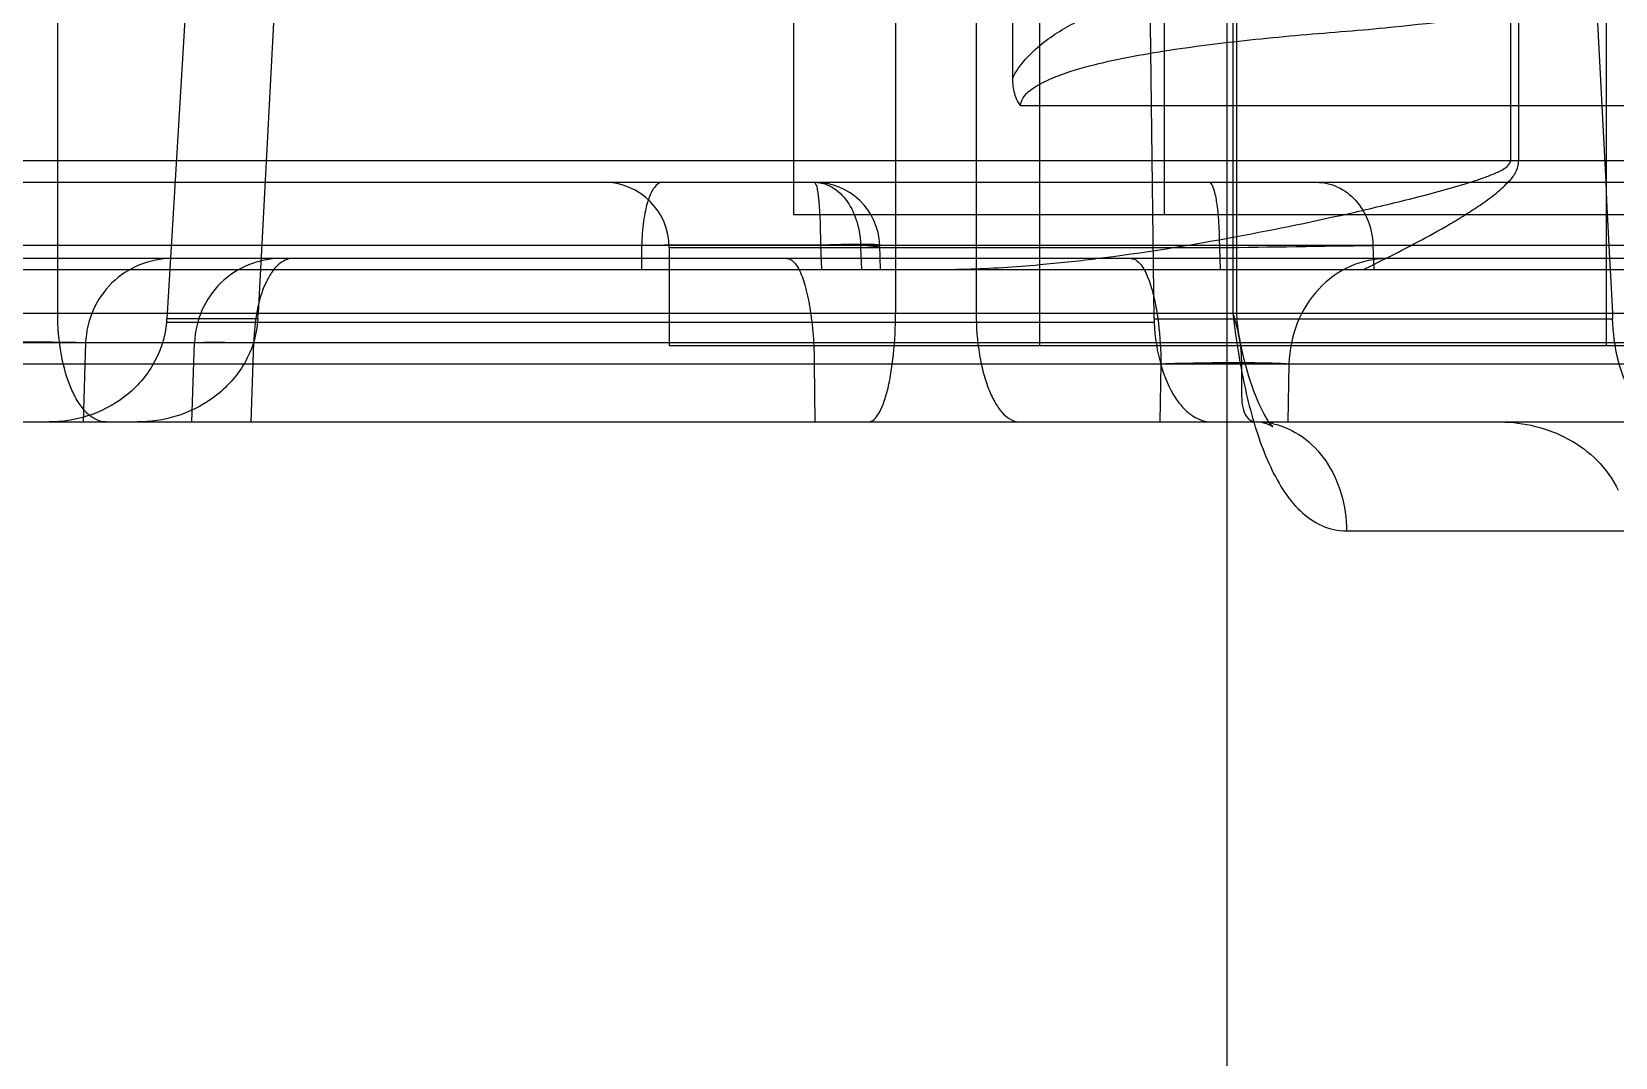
# Model space of a CAD drawing. Header units: millimetres. Extents: x 28656 to 29764, y -21384 to -20601.
# Drawn here: x 29195.63 to 29203.04, y -21154.81 to -21150.01 of the extents above; entities that cross this region are included whole.
import ezdxf

# ---------------------------------------------------------------- set-up
doc = ezdxf.new("R2010")
doc.units = ezdxf.units.MM
doc.header["$LTSCALE"] = 8
doc.layers.add('Cav-cor', color=30, linetype='Continuous')
doc.layers.add('dim', color=3, linetype='Continuous', lineweight=15)

# ---------------------------------------------------------------- blocks, each defined once
blk = doc.blocks.new('20160903.083224')
at = {"layer": 'Cav-cor', "color": 241}
for p, q in [((-23.2614, 14.1027), (-23.2614, 4.1067)), ((-23.8434, 3.4947), (-23.8434, 11.2467)), ((-21.1914, 3.4947), (-21.1914, 11.2467)), ((-23.9714, 10.2267), (-23.9714, 4.7465)), ((-27.6158, 8.7839), (-27.9279, 3.621)), ((-23.3093, 3.621), (-23.3723, 8.7839)), ((-24.9954, 7.324), (-24.9954, 4.1067)), ((-22.9667, -1.4523), (-22.9667, 6.1977)), ((-28.4388, 3.6477), (-28.4388, 5.6877)), ((-27.3935, 5.6877), (-27.5005, 3.6477)), ((-24.5187, 5.6877), (-24.5187, 3.6477)), ((-24.1415, 5.6877), (-24.1415, 3.6477)), ((-22.9405, 5.6877), (-22.9405, 3.6477)), ((-22.9231, 5.6877), (-22.9231, 3.6477)), ((-21.6024, 4.3617), (-21.6024, 5.6877)), ((-21.6398, 4.3617), (-21.6398, 5.1267)), ((-21.2403, 5.1267), (-21.1958, 4.2597)), ((-19.1586, 4.6167), (-23.9334, 4.6167)), ((-44.0975, 4.3617), (-18.8672, 4.3617)), ((-39.4195, 4.2597), (-20.0358, 4.2597)), ((-21.1958, 4.2597), (-21.1914, 4.1737)), ((-21.1914, 4.1737), (-21.1775, 3.9027)), ((-18.8756, 4.1067), (-24.9953, 4.1067)), ((-19.7999, 3.9644), (-39.5937, 3.9644)), ((-25.7055, 3.8517), (-25.7058, 3.9644)), ((-25.5774, 3.9537), (-25.5774, 3.4947)), ((-25.5774, 3.9537), (-23.0035, 3.9537)), ((-24.8693, 3.9653), (-24.8648, 3.8517)), ((-24.6818, 3.9537), (-24.6785, 3.8517)), ((-24.5885, 3.8517), (-24.5924, 3.9643)), ((-23.0035, 3.9537), (-23.0001, 3.8517)), ((-22.285, 3.9644), (-22.28, 3.8517)), ((-0.0595, 3.9027), (-47.8822, 3.9027)), ((-21.1775, 3.9027), (-21.1748, 3.8517)), ((-43.2798, 3.8517), (-18.9161, 3.8517)), ((-21.1748, 3.8517), (-21.1644, 3.6477)), ((-43.546, 3.6477), (0.8934, 3.6477)), ((-22.9405, 3.6477), (-22.9389, 3.6433)), ((-21.1644, 3.6477), (-21.1635, 3.621)), ((-23.3087, 3.6033), (-27.9292, 3.6033)), ((-27.502, 3.621), (-27.9279, 3.621)), ((-23.3093, 3.621), (-21.1635, 3.621)), ((-34.0756, 3.509), (0.042, 3.509)), ((-28.3078, 3.509), (-28.3189, 3.1377)), ((-27.8104, 3.1377), (-27.7985, 3.509)), ((-27.5327, 3.1377), (-27.5208, 3.509)), ((-19.4574, 3.4947), (-25.5773, 3.4947)), ((-22.9136, 3.5499), (-22.9135, 3.5495)), ((-37.0802, 3.4105), (-3.5866, 3.4105)), ((-24.8988, 3.4105), (-24.8964, 3.1377)), ((-23.2767, 3.4105), (-23.2817, 3.1377)), ((-22.6781, 3.4105), (-22.6831, 3.1377)), ((-42.2032, 3.1377), (6.3337, 3.1377)), ((-22.4084, 2.6277), (-21.0981, 2.6277))]:
    blk.add_line(p, q, dxfattribs=at)
for points in [[(-22.7548, 3.1165), (-22.754, 3.1159), (-22.7591, 3.1212), (-22.7737, 3.1404), (-22.7942, 3.1742), (-22.8175, 3.2217), (-22.8415, 3.2812), (-22.8649, 3.3511), (-22.887, 3.4305), (-22.9072, 3.5184), (-22.9136, 3.5498)], [(-22.8251, 3.1377), (-22.8062, 3.1362), (-22.78, 3.1295), (-22.7611, 3.1207), (-22.7548, 3.1165)]]:
    blk.add_lwpolyline(points, dxfattribs=at)
for centre, radius, start, end in [((-25.8834, 3.9537), 0.306, 0, 90), ((-24.8982, 3.9537), 0.306, 1.98156, 90.00005), ((-24.9287, -343.5934), 347.5586, 89.990219, 90.128115), ((-26.9096, 290.9202), 286.9931, 270.779837, 270.923292), ((-24.5343, 11.5467), 7.7036, 275.14465, 277.09522), ((-25.462, 10.3609), 7.2239, 295.70181, 296.61914), ((-32.3771, 3.9037), 4.8833, 356.68167, 356.99528), ((-19.0036, 4.0982), 3.9626, 186.52775, 187.98464), ((-23.578, 3.4197), 0.6771, 11.08241, 19.27939), ((-22.4131, 3.6477), 0.51, 180, 191.08006), ((-22.8258, 2.7949), 0.3428, 78.65084, 89.88379), ((-22.8274, 2.7858), 0.3521, 77.71711, 78.68879)]:
    blk.add_arc(centre, radius, start, end, dxfattribs=at)
for centre, major_axis, ratio, start_param, end_param in [((-28.4247, 3.6477), (0.0952, 0.5015), 0.974373, 4.808002, 4.842908), ((-22.8111, 3.6477), (0.2562, 0.4475), 0.954803, 2.123399, 2.158306)]:
    blk.add_ellipse(centre, major_axis=major_axis, ratio=ratio, start_param=start_param, end_param=end_param, dxfattribs=at)
for points, knots in [([(-23.9714, 4.7465), (-23.9397, 4.8093), (-23.842, 4.9138), (-23.6633, 5.0205), (-23.4687, 5.1022), (-23.3323, 5.1452), (-23.2619, 5.165)], [0, 0, 0, 0, 0.250589, 0.491124, 0.739557, 1, 1, 1, 1]), ([(-22.4344, 4.9646), (-22.3657, 4.9698), (-22.089, 4.9947), (-21.8134, 5.0296), (-21.6059, 5.0543)], [0, 0, 0, 0, 0.247892, 1, 1, 1, 1]), ([(-23.2617, 4.8742), (-23.1285, 4.8952), (-22.853, 4.9292), (-22.5766, 4.9536), (-22.4344, 4.9646)], [0, 0, 0, 0, 0.48604, 1, 1, 1, 1]), ([(-23.9333, 4.6167), (-23.9332, 4.6343), (-23.9175, 4.6667), (-23.8807, 4.6971), (-23.8426, 4.7208), (-23.7626, 4.7596), (-23.6323, 4.8011), (-23.4508, 4.8424), (-23.3258, 4.8642), (-23.2617, 4.8742)], [0, 0, 0, 0, 0.07073, 0.13236, 0.191825, 0.250733, 0.489666, 0.73917, 1, 1, 1, 1]), ([(-23.9714, 4.7461), (-23.9715, 4.7225), (-23.9666, 4.6769), (-23.9479, 4.6334), (-23.9334, 4.6167)], [0, 0, 0, 0, 0.516735, 1, 1, 1, 1]), ([(-21.8307, 4.2595), (-21.8131, 4.2651), (-21.778, 4.2765), (-21.7348, 4.2928), (-21.7011, 4.3075), (-21.6758, 4.3195), (-21.6529, 4.3353), (-21.6406, 4.3523), (-21.6398, 4.3617)], [0, 0, 0, 0, 0.248641, 0.497424, 0.621208, 0.744053, 0.87243, 1, 1, 1, 1]), ([(-21.6536, 4.259), (-21.6399, 4.2727), (-21.6132, 4.3025), (-21.604, 4.3421), (-21.6024, 4.3617)], [0, 0, 0, 0, 0.495478, 1, 1, 1, 1]), ([(-25.6092, 4.2597), (-25.6234, 4.2597), (-25.6456, 4.241), (-25.6636, 4.2086), (-25.6841, 4.1556), (-25.7004, 4.0731), (-25.7054, 4.0024), (-25.7058, 3.9644)], [0, 0, 0, 0, 0.130629, 0.228028, 0.348647, 0.649578, 1, 1, 1, 1]), ([(-24.8982, 4.2597), (-24.8988, 4.2597), (-24.895, 4.2568), (-24.894, 4.2539), (-24.8898, 4.2463), (-24.8872, 4.2369), (-24.8843, 4.2246), (-24.882, 4.2099), (-24.8799, 4.1928), (-24.8773, 4.1659), (-24.8744, 4.1277), (-24.8714, 4.0774), (-24.8705, 4.0225), (-24.8701, 3.9846), (-24.8693, 3.9653)], [0, 0, 0, 0, 0.006083, 0.02359, 0.049434, 0.083367, 0.125424, 0.175456, 0.233171, 0.298153, 0.447603, 0.618614, 0.805254, 1, 1, 1, 1]), ([(-24.8982, 4.2597), (-24.8695, 4.2597), (-24.8079, 4.2411), (-24.7374, 4.1698), (-24.6921, 4.0696), (-24.6818, 3.9931), (-24.6818, 3.9537)], [0, 0, 0, 0, 0.209502, 0.444702, 0.712061, 1, 1, 1, 1]), ([(-23.0521, 4.2597), (-23.0484, 4.2597), (-23.0396, 4.2518), (-23.0272, 4.2219), (-23.0147, 4.1595), (-23.0057, 4.0652), (-23.0035, 3.9928), (-23.0035, 3.9537)], [0, 0, 0, 0, 0.035293, 0.097483, 0.313265, 0.629212, 1, 1, 1, 1]), ([(-22.923, 4.0057), (-22.7374, 4.0402), (-22.4611, 4.0972), (-22.0974, 4.1841), (-21.9184, 4.2318), (-21.8307, 4.2595)], [0, 0, 0, 0, 0.505017, 0.754084, 1, 1, 1, 1]), ([(-22.5489, 4.2597), (-22.5151, 4.2597), (-22.4452, 4.2436), (-22.3589, 4.1769), (-22.301, 4.0792), (-22.2862, 4.0031), (-22.285, 3.9644)], [0, 0, 0, 0, 0.233092, 0.47626, 0.733229, 1, 1, 1, 1]), ([(-22.2253, 3.9027), (-22.124, 3.9535), (-21.9991, 4.0198), (-21.8536, 4.1066), (-21.7834, 4.1529), (-21.7141, 4.2006), (-21.6735, 4.2393), (-21.6536, 4.259)], [0, 0, 0, 0, 0.502634, 0.6274, 0.751738, 0.875831, 1, 1, 1, 1]), ([(-24.5924, 3.9643), (-24.5924, 3.9648), (-24.5948, 3.9656), (-24.5983, 3.9662), (-24.605, 3.9669), (-24.6184, 3.9678), (-24.6412, 3.9684), (-24.6746, 3.9688), (-24.7158, 3.9686), (-24.7632, 3.9679), (-24.8151, 3.9668), (-24.851, 3.9658), (-24.8693, 3.9653)], [0, 0, 0, 0, 0.005843, 0.020347, 0.043913, 0.076342, 0.166706, 0.288884, 0.438739, 0.611564, 0.80123, 1, 1, 1, 1]), ([(-24.6818, 3.9537), (-24.6691, 3.9546), (-24.6471, 3.9563), (-24.6215, 3.9587), (-24.6065, 3.9606), (-24.5989, 3.9618), (-24.595, 3.9628), (-24.5924, 3.9637), (-24.5924, 3.9643)], [0, 0, 0, 0, 0.419941, 0.735163, 0.848324, 0.929943, 0.979995, 1, 1, 1, 1]), ([(-27.9039, 3.9027), (-27.9554, 3.9027), (-28.0594, 3.8824), (-28.1918, 3.7953), (-28.2824, 3.6647), (-28.306, 3.5608), (-28.3078, 3.509)], [0, 0, 0, 0, 0.248919, 0.498461, 0.748899, 1, 1, 1, 1]), ([(-27.3946, 3.9027), (-27.446, 3.9027), (-27.5501, 3.8824), (-27.6825, 3.7953), (-27.773, 3.6647), (-27.7967, 3.5608), (-27.7985, 3.509)], [0, 0, 0, 0, 0.248919, 0.498461, 0.748899, 1, 1, 1, 1]), ([(-27.3391, 3.9027), (-27.3509, 3.9027), (-27.3762, 3.8967), (-27.4104, 3.8728), (-27.441, 3.8355), (-27.4789, 3.7658), (-27.5107, 3.6551), (-27.52, 3.5598), (-27.5208, 3.509)], [0, 0, 0, 0, 0.076195, 0.162583, 0.264873, 0.384801, 0.67208, 1, 1, 1, 1]), ([(-25.0268, 3.9027), (-25.0221, 3.9027), (-25.0088, 3.8995), (-24.9894, 3.8827), (-24.9785, 3.8657), (-24.973, 3.8556)], [0, 0, 0, 0, 0.189786, 0.535237, 1, 1, 1, 1]), ([(-24.973, 3.8556), (-24.9601, 3.8317), (-24.939, 3.7718), (-24.9079, 3.6237), (-24.8996, 3.4989), (-24.8988, 3.4105)], [0, 0, 0, 0, 0.179159, 0.415883, 1, 1, 1, 1]), ([(-24.3043, 3.8517), (-24.2662, 3.8517), (-24.1123, 3.8539), (-23.9587, 3.8638), (-23.8435, 3.8741)], [0, 0, 0, 0, 0.247956, 1, 1, 1, 1]), ([(-23.4172, 3.9027), (-23.3957, 3.9027), (-23.3631, 3.8695), (-23.338, 3.8172), (-23.3172, 3.7559), (-23.3005, 3.6823), (-23.2826, 3.566), (-23.2773, 3.4739), (-23.2767, 3.4105)], [0, 0, 0, 0, 0.121025, 0.217032, 0.33793, 0.481304, 0.643109, 1, 1, 1, 1]), ([(-22.22, 3.9027), (-22.2785, 3.9027), (-22.3988, 3.8763), (-22.5489, 3.7658), (-22.65, 3.6028), (-22.676, 3.475), (-22.6781, 3.4105)], [0, 0, 0, 0, 0.23782, 0.482828, 0.737824, 1, 1, 1, 1]), ([(-28.2115, 3.1377), (-28.2266, 3.1377), (-28.2591, 3.1456), (-28.3027, 3.177), (-28.3415, 3.2256), (-28.3893, 3.3162), (-28.4285, 3.4594), (-28.4388, 3.5824), (-28.4388, 3.6477)], [0, 0, 0, 0, 0.075674, 0.161876, 0.264378, 0.384781, 0.672948, 1, 1, 1, 1]), ([(-24.6468, 3.1377), (-24.626, 3.1377), (-24.5958, 3.174), (-24.5733, 3.2272), (-24.554, 3.2911), (-24.5389, 3.3675), (-24.523, 3.4877), (-24.5187, 3.5826), (-24.5187, 3.6477)], [0, 0, 0, 0, 0.114914, 0.210675, 0.332478, 0.477403, 0.640937, 1, 1, 1, 1]), ([(-24.1415, 3.6477), (-24.1415, 3.5825), (-24.1343, 3.4868), (-24.109, 3.3668), (-24.0842, 3.2898), (-24.0538, 3.2261), (-24.019, 3.1775), (-23.9798, 3.1459), (-23.9498, 3.1377), (-23.936, 3.1377)], [0, 0, 0, 0, 0.333831, 0.487674, 0.626389, 0.746775, 0.847459, 0.929789, 1, 1, 1, 1]), ([(-27.9292, 3.6033), (-27.936, 3.5321), (-27.9816, 3.3959), (-28.1211, 3.2449), (-28.2936, 3.1568), (-28.4181, 3.1377), (-28.4791, 3.1377)], [0, 0, 0, 0, 0.272946, 0.527366, 0.767204, 1, 1, 1, 1]), ([(-27.502, 3.621), (-27.5044, 3.5811), (-27.5191, 3.5035), (-27.5819, 3.3691), (-27.703, 3.2418), (-27.88, 3.156), (-28.0051, 3.1377), (-28.066, 3.1377)], [0, 0, 0, 0, 0.147188, 0.287191, 0.541962, 0.775725, 1, 1, 1, 1]), ([(-23.3087, 3.6033), (-23.3056, 3.5346), (-23.287, 3.4122), (-23.231, 3.277), (-23.1736, 3.2022), (-23.1307, 3.1652), (-23.0856, 3.1428), (-23.0541, 3.1377), (-23.039, 3.1377)], [0, 0, 0, 0, 0.35436, 0.632705, 0.743365, 0.838463, 0.922289, 1, 1, 1, 1]), ([(-20.9265, 3.1416), (-20.9563, 3.1486), (-21.0199, 3.1864), (-21.0924, 3.2888), (-21.1468, 3.4383), (-21.1615, 3.5562), (-21.1635, 3.621)], [0, 0, 0, 0, 0.162685, 0.374617, 0.655787, 1, 1, 1, 1]), ([(-30.6077, 3.509), (-30.343, 3.5108), (-29.8396, 3.5136), (-29.2382, 3.5151), (-28.8232, 3.5146), (-28.5912, 3.5137), (-28.4259, 3.5119), (-28.3389, 3.5105), (-28.3078, 3.509)], [0, 0, 0, 0, 0.345284, 0.656685, 0.784386, 0.886589, 0.95938, 1, 1, 1, 1]), ([(-27.7985, 3.509), (-27.7879, 3.5101), (-27.7575, 3.5105), (-27.6993, 3.511), (-27.6173, 3.5103), (-27.5551, 3.5095), (-27.5208, 3.509)], [0, 0, 0, 0, 0.114214, 0.328091, 0.629242, 1, 1, 1, 1]), ([(-22.9278, 3.5478), (-22.9129, 3.4418), (-22.8846, 3.2853), (-22.8282, 3.0847), (-22.7761, 2.9462), (-22.7113, 2.8223), (-22.6305, 2.7192), (-22.529, 2.6455), (-22.4481, 2.6277), (-22.4084, 2.6277)], [0, 0, 0, 0, 0.2832, 0.419976, 0.550998, 0.674331, 0.788633, 0.894981, 1, 1, 1, 1]), ([(-22.9135, 3.5495), (-22.9055, 3.5083), (-22.8995, 3.4458), (-22.8992, 3.3632), (-22.9005, 3.3035), (-22.9, 3.2469), (-22.894, 3.1959), (-22.8766, 3.1578), (-22.8501, 3.1403), (-22.8339, 3.1377), (-22.8254, 3.1377)], [0, 0, 0, 0, 0.279711, 0.41696, 0.550958, 0.678294, 0.79369, 0.893821, 0.943172, 1, 1, 1, 1]), ([(-23.2767, 3.4105), (-23.1607, 3.414), (-22.9958, 3.4168), (-22.7962, 3.4153), (-22.7127, 3.4128), (-22.6781, 3.4105)], [0, 0, 0, 0, 0.581159, 0.826284, 1, 1, 1, 1]), ([(-22.7525, 3.1298), (-22.7039, 3.1192), (-22.6076, 3.0752), (-22.4962, 2.9572), (-22.4247, 2.8023), (-22.4084, 2.6864), (-22.4084, 2.6277)], [0, 0, 0, 0, 0.228102, 0.471098, 0.730585, 1, 1, 1, 1]), ([(-21.6863, 3.1377), (-21.5779, 3.1377), (-21.4099, 3.0958), (-21.2298, 2.9639), (-21.162, 2.87), (-21.1382, 2.818)], [0, 0, 0, 0, 0.490035, 0.741661, 1, 1, 1, 1])]:
    blk.add_open_spline(points, degree=3, knots=knots, dxfattribs=at)
blk.add_open_spline([(-23.5827, 3.9021), (-23.3618, 3.9294), (-23.1419, 3.965), (-22.923, 4.0057)], degree=3, dxfattribs=at)

msp = doc.modelspace()

# ---------------------------------------------------------------- block references
at = {"layer": 'dim'}
msp.add_blockref('20160903.083224', (29224.1868, -21154.9766), dxfattribs=at)

doc.saveas('drawing.dxf')
